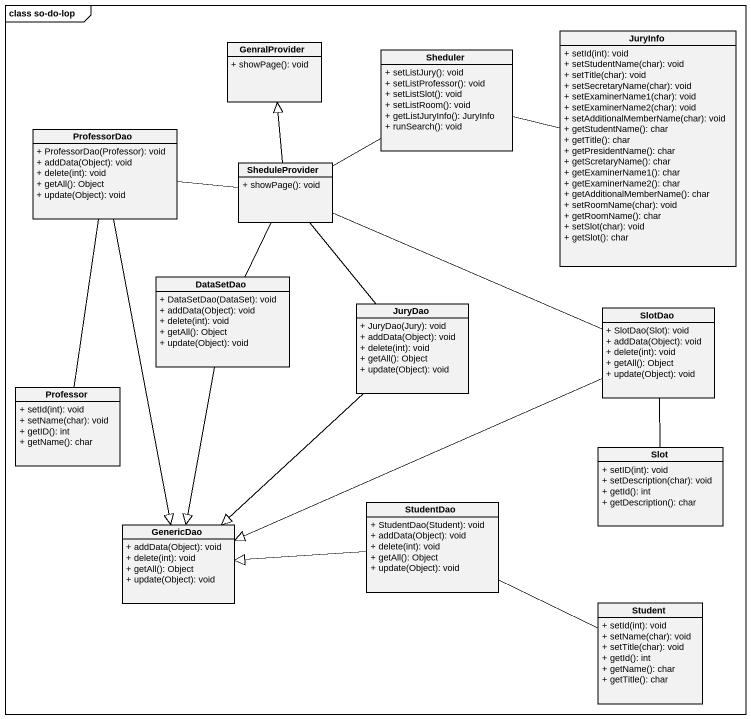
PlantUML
@startuml
mainframe class so-do-lop
hide circle
hide empty members
skinparam classAttributeIconSize 0
class GenralProvider {
  + showPage(): void
}
class Sheduler {
  + setListJury(): void
  + setListProfessor(): void
  + setListSlot(): void
  + setListRoom(): void
  + getListJuryInfo(): JuryInfo
  + runSearch(): void
}
class JuryInfo {
  + setId(int): void
  + setStudentName(char): void
  + setTitle(char): void
  + setSecretaryName(char): void
  + setExaminerName1(char): void
  + setExaminerName2(char): void
  + setAdditionalMemberName(char): void
  + getStudentName(): char
  + getTitle(): char
  + getPresidentName(): char
  + getScretaryName(): char
  + getExaminerName1(): char
  + getExaminerName2(): char
  + getAdditionalMemberName(): char
  + setRoomName(char): void
  + getRoomName(): char
  + setSlot(char): void
  + getSlot(): char
}
class ProfessorDao {
  + ProfessorDao(Professor): void
  + addData(Object): void
  + delete(int): void
  + getAll(): Object
  + update(Object): void
}
class SheduleProvider {
  + showPage(): void
}
class DataSetDao {
  + DataSetDao(DataSet): void
  + addData(Object): void
  + delete(int): void
  + getAll(): Object
  + update(Object): void
}
class JuryDao {
  + JuryDao(Jury): void
  + addData(Object): void
  + delete(int): void
  + getAll(): Object
  + update(Object): void
}
class SlotDao {
  + SlotDao(Slot): void
  + addData(Object): void
  + delete(int): void
  + getAll(): Object
  + update(Object): void
}
class Professor {
  + setId(int): void
  + setName(char): void
  + getID(): int
  + getName(): char
}
class Slot {
  + setID(int): void
  + setDescription(char): void
  + getId(): int
  + getDescription(): char
}
class StudentDao {
  + StudentDao(Student): void
  + addData(Object): void
  + delete(int): void
  + getAll(): Object
  + update(Object): void
}
class GenericDao {
  + addData(Object): void
  + delete(int): void
  + getAll(): Object
  + update(Object): void
}
class Student {
  + setId(int): void
  + setName(char): void
  + setTitle(char): void
  + getId(): int
  + getName(): char
  + getTitle(): char
}
Sheduler -right- JuryInfo
ProfessorDao -- Professor
ProfessorDao --|> GenericDao
SheduleProvider -up-|> GenralProvider
SheduleProvider -right- Sheduler
SheduleProvider -left- ProfessorDao
SheduleProvider -- DataSetDao
SheduleProvider -- JuryDao
SheduleProvider -right- SlotDao
DataSetDao --|> GenericDao
JuryDao --|> GenericDao
SlotDao -- Slot
SlotDao -left-|> GenericDao
StudentDao -left-|> GenericDao
StudentDao -right- Student
@enduml
